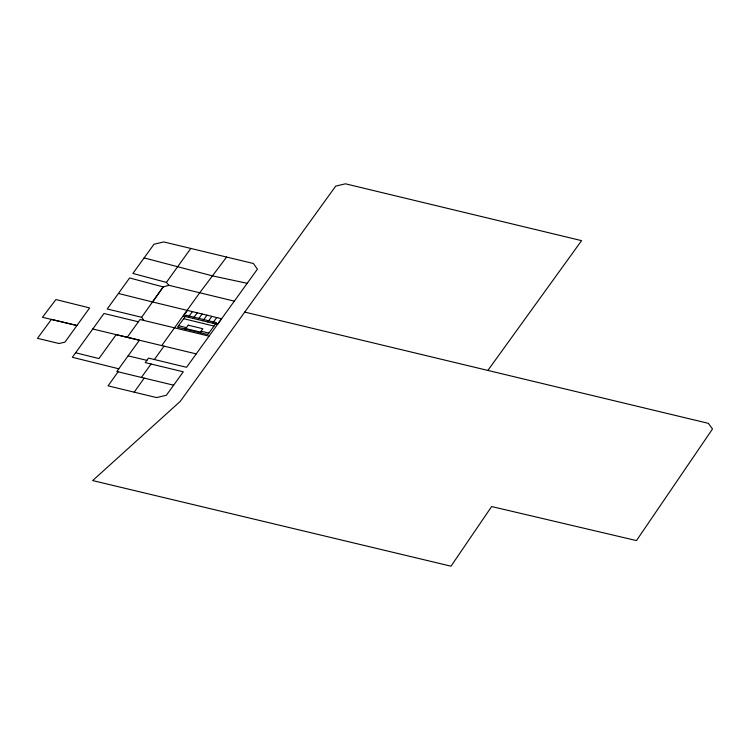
<?xml version="1.0" encoding="UTF-8"?>
<svg xmlns="http://www.w3.org/2000/svg" width="750" height="750" viewBox="0 0 750 750"><rect width="100%" height="100%" fill="white"/><g stroke="black" fill="none" stroke-linecap="round" stroke-linejoin="round"><path stroke-width="1.12" d="M141.628 317.278L163.181 286.913L129.619 277.959L107.231 308.981L141.628 317.278L143.887 320.494M118.434 293.466L152.606 301.988L163.191 286.903L168.872 285.309L234.328 301.134L257.419 269.156L253.397 263.503L163.744 241.922L153.984 244.247L132.881 273.459L166.397 282.394L168.872 285.309M118.078 371.812L108.084 385.856L156.572 397.575L166.359 395.259L183.291 371.803L145.247 362.606L148.519 358.106L186.553 367.303L234.328 301.134M134.194 392.175L144.216 378.103M127.256 337.294L139.997 319.528L209.044 336.15M166.397 282.394L190.809 248.438M118.781 368.784L72.347 357.291L103.987 313.481L138.384 321.788M226.613 257.053L199.594 292.941L161.738 345.6M141.403 377.428L151.097 364.022M154.341 359.531L164.016 346.153M487.959 370.294L581.587 240.638L345.469 183.806L335.709 186.122L180.253 401.372L92.663 480.572L450.994 566.194L491.634 506.541L636.469 540.581L712.5 428.981L708.375 423.347L244.744 312.084M187.519 310.425L183.412 316.05L217.509 324.356L221.625 318.731L152.606 301.988M188.278 317.241L192.394 311.616M184.838 328.95L185.887 327.516L178.528 325.725M193.153 318.422L197.269 312.797M198.028 319.613L202.134 313.988M202.894 320.794L207.009 315.169M207.769 321.984L211.875 316.359M200.428 332.747L201.478 331.312L208.828 333.103M212.634 323.175L216.75 317.55M247.191 283.312L212.934 275.991L144.113 257.906M128.109 355.866L146.888 360.356M92.775 328.988L196.228 353.906M173.634 385.191L116.803 371.512L139.416 340.219L116.194 334.641L98.944 358.566L75.6 352.781M183.666 318.694L213.966 326.081M76.95 325.5L64.941 342.141L59.081 343.519L37.5 338.316L51.394 319.416L76.95 325.5L89.644 307.931L55.922 299.55L42.469 317.278L76.95 325.5M186.159 315.291L177.487 327.159L207.787 334.537L216.459 322.678L186.159 315.291M188.222 325.172L185.756 328.547L200.372 332.109L202.838 328.734L188.222 325.172"/></g></svg>
